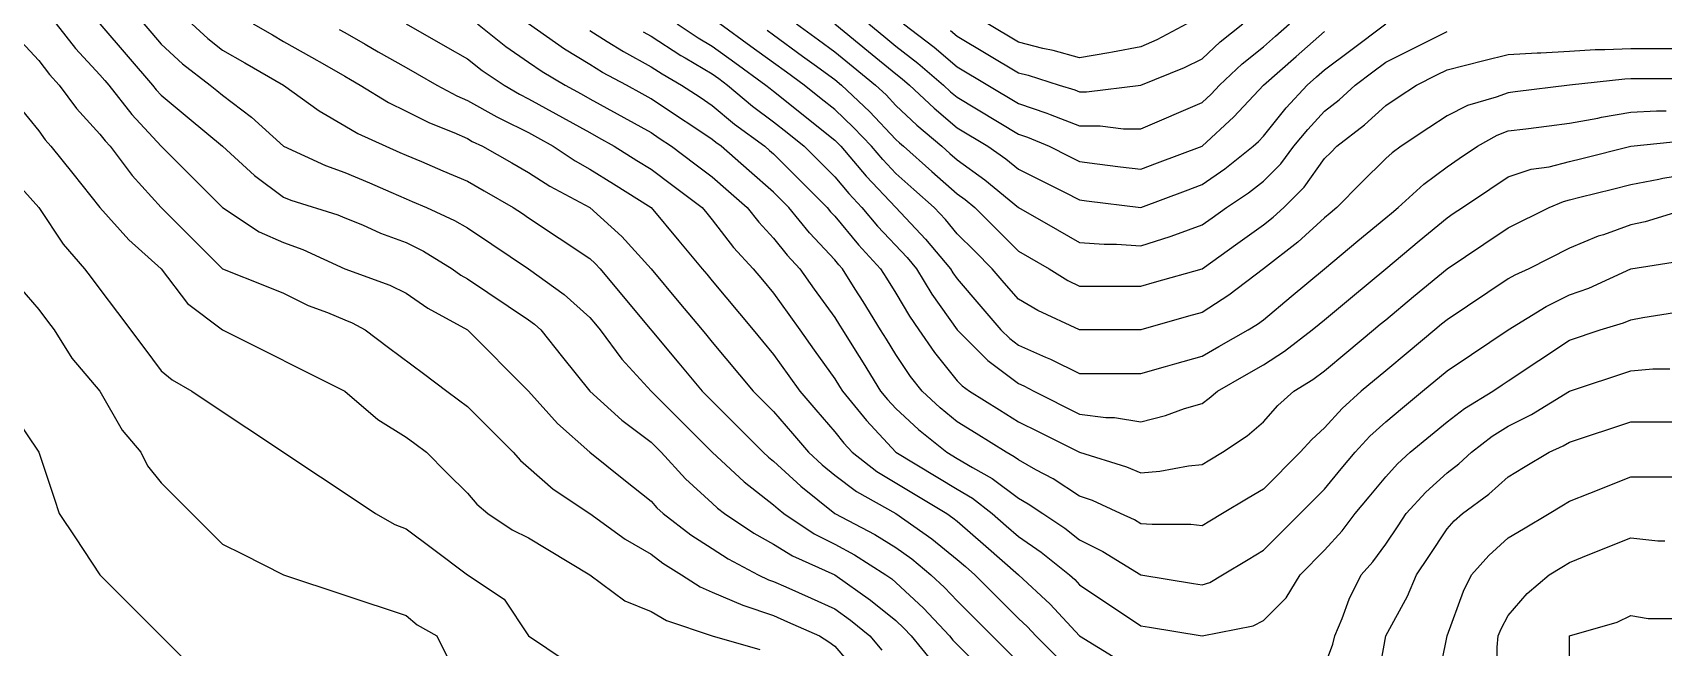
# Model space of a CAD drawing. Header units: inches. Extents: x 794995 to 811195, y 2485918 to 2508058.
# Drawn here: x 802882 to 803681, y 2506733 to 2507034 of the extents above; entities that cross this region are included whole.
import ezdxf

# ---------------------------------------------------------------- set-up
doc = ezdxf.new("R2010")
doc.units = ezdxf.units.IN
doc.header["$MEASUREMENT"] = 0
doc.layers.add('contour', color=7, linetype='Continuous')

msp = doc.modelspace()

# ---------------------------------------------------------------- linework, layer by layer
at = {"layer": 'contour'}
for points in [[(802893.73, 2507038.36), (802903.16, 2507026.36), (802915.16, 2507013.36), (802917.47, 2507010.67), (802919.45, 2507008.36), (802930.76, 2506993.96), (802945.16, 2506978.36), (802975.16, 2506948.36), (802993.16, 2506936.36), (803005.16, 2506931.22), (803014.63, 2506927.83), (803035.16, 2506918.36), (803057.16, 2506910.36), (803065.16, 2506906.36), (803075.75, 2506898.95), (803095.16, 2506888.36), (803125.16, 2506858.36), (803139.28, 2506842.48), (803155.16, 2506828.36), (803171.83, 2506815.03), (803185.16, 2506804.36), (803188.02, 2506801.22), (803191.16, 2506798.36), (803204.72, 2506787.93), (803215.16, 2506781.22), (803222.98, 2506776.19), (803237.66, 2506768.36), (803242.66, 2506765.86), (803245.16, 2506765.03), (803251.16, 2506762.36), (803263.62, 2506756.82), (803275.16, 2506751.69), (803282.9, 2506746.1), (803292.3, 2506738.36), (803298.24, 2506731.44)], [(802915.16, 2507038.36), (802929.01, 2507022.21), (802940.87, 2507008.36), (802942.76, 2507005.96), (802945.16, 2507003.36), (802958.79, 2506992), (802975.16, 2506978.36), (802990.87, 2506964.08), (803005.16, 2506953.36), (803008.69, 2506951.89), (803031.63, 2506944.83), (803035.16, 2506943.36), (803043.73, 2506939.79), (803052.53, 2506935.73), (803065.16, 2506931.22), (803073.73, 2506926.93), (803087.66, 2506918.36), (803092, 2506915.2), (803095.16, 2506913.36), (803125.16, 2506893.36), (803128.02, 2506891.22), (803131.16, 2506888.36), (803141.83, 2506875.03), (803155.16, 2506858.36), (803170.87, 2506844.08), (803185.16, 2506833.36), (803187.66, 2506830.86), (803190.16, 2506828.36), (803202.12, 2506815.32), (803215.16, 2506803.36), (803217.77, 2506800.97), (803221.16, 2506798.36), (803235.56, 2506788.76), (803245.16, 2506783.36), (803254.39, 2506777.59), (803275.16, 2506768.36), (803292.74, 2506755.95), (803305.16, 2506745.86), (803309.03, 2506742.23), (803312.66, 2506738.36), (803322.74, 2506725.95)], [(802936.59, 2507038.36), (802940.54, 2507033.75), (802945.16, 2507028.36), (802955.59, 2507018.8), (802969.16, 2507008.36), (802972.43, 2507005.63), (802975.16, 2507003.36), (802989.44, 2506992.65), (803005.16, 2506978.36), (803025.69, 2506968.89), (803035.16, 2506965.5), (803047.16, 2506960.36), (803057.66, 2506955.86), (803065.16, 2506952.65), (803068.16, 2506951.36), (803075.16, 2506948.36), (803088.84, 2506942.05), (803095.16, 2506938.36), (803107.16, 2506930.36), (803125.16, 2506918.36), (803142.53, 2506905.73), (803155.16, 2506894.36), (803157.89, 2506891.09), (803160.16, 2506888.36), (803170.87, 2506874.08), (803185.16, 2506858.36), (803215.16, 2506828.36), (803230.76, 2506813.96), (803245.16, 2506802.65), (803247.38, 2506800.58), (803250.16, 2506798.36), (803265.16, 2506788.36), (803275.16, 2506783.36), (803284.84, 2506778.04), (803300.16, 2506768.36), (803303.09, 2506766.29), (803305.16, 2506764.61), (803318.71, 2506751.91), (803331.41, 2506738.36), (803333.09, 2506736.29), (803335.16, 2506734.08), (803348.02, 2506721.22)], [(802960.16, 2507038.36), (802967.96, 2507031.16), (802975.16, 2507025.5), (802986.07, 2507019.27), (803005.16, 2507008.36), (803022.53, 2506995.73), (803035.16, 2506988.36), (803041.47, 2506984.68), (803055.16, 2506978.36), (803062.16, 2506975.36), (803065.16, 2506974.08), (803072.66, 2506970.86), (803083.16, 2506966.36), (803095.16, 2506961.22), (803103.34, 2506956.54), (803117.66, 2506948.36), (803122.16, 2506945.36), (803125.16, 2506943.36), (803155.16, 2506923.36), (803157.77, 2506920.97), (803160.16, 2506918.36), (803171.52, 2506904.72), (803198.79, 2506872), (803210.16, 2506858.36), (803212.66, 2506855.86), (803215.16, 2506853.36), (803227.66, 2506840.86), (803240.16, 2506828.36), (803242.76, 2506825.96), (803245.16, 2506824.08), (803258.49, 2506811.69), (803275.16, 2506798.36), (803294.81, 2506788.02), (803305.16, 2506781.69), (803312.9, 2506776.1), (803322.3, 2506768.36), (803328.95, 2506762.15), (803335.16, 2506755.5), (803343.73, 2506746.93), (803352.3, 2506738.36), (803365.16, 2506725.5)], [(802990.16, 2507038.36), (802999.7, 2507032.91), (803005.16, 2507029.79), (803018.79, 2507022), (803025.16, 2507018.36), (803035.16, 2507012.65), (803037.89, 2507011.09), (803042.66, 2507008.36), (803056.59, 2506999.79), (803065.16, 2506995.5), (803076.59, 2506989.79), (803088.49, 2506985.03), (803095.16, 2506982.11), (803097.56, 2506980.76), (803102.66, 2506978.36), (803116.98, 2506970.18), (803125.16, 2506965.5), (803135.59, 2506958.8), (803155.16, 2506948.36), (803170.87, 2506934.08), (803185.16, 2506918.36), (803198.79, 2506902), (803210.16, 2506888.36), (803212.43, 2506885.63), (803215.16, 2506882.36), (803235.16, 2506858.36), (803240.16, 2506853.36), (803245.16, 2506848.36), (803254.39, 2506837.59), (803262.3, 2506828.36), (803268.95, 2506822.15), (803275.16, 2506817.11), (803285.87, 2506809.08), (803305.16, 2506798.36), (803322.74, 2506785.95), (803335.16, 2506775.86), (803339.16, 2506772.36), (803343.73, 2506768.36), (803354.45, 2506757.65), (803365.16, 2506746.93), (803369.6, 2506742.81), (803373.73, 2506738.36), (803384.45, 2506727.65)], [(803032.43, 2507035.63), (803035.16, 2507034.08), (803045.16, 2507028.36), (803051.52, 2507024.72), (803065.16, 2507016.93), (803070.61, 2507013.82), (803080.16, 2507008.36), (803089.94, 2507003.14), (803095.16, 2507000.86), (803109.56, 2506992.76), (803111.83, 2506991.69), (803125.16, 2506985.03), (803129.45, 2506982.65), (803137.16, 2506978.36), (803147.96, 2506971.16), (803155.16, 2506967.11), (803166.7, 2506959.9), (803185.16, 2506948.36), (803198.79, 2506932), (803210.16, 2506918.36), (803212.43, 2506915.63), (803215.16, 2506912.36), (803235.16, 2506888.36), (803239.7, 2506882.91), (803245.16, 2506876.36), (803252.66, 2506865.86), (803258.02, 2506858.36), (803265.93, 2506849.13), (803275.16, 2506838.36), (803279.6, 2506832.81), (803283.73, 2506828.36), (803295.78, 2506818.99), (803314.53, 2506807.74), (803330.16, 2506798.36), (803333.09, 2506796.29), (803335.16, 2506794.61), (803349.16, 2506782.36), (803365.16, 2506768.36), (803380.76, 2506753.96), (803395.16, 2506738.36), (803413.73, 2506726.93)], [(803065.16, 2507038.36), (803084.25, 2507027.45), (803095.16, 2507021.22), (803102.36, 2507015.56), (803113.16, 2507008.36), (803120.71, 2507003.92), (803125.16, 2507001.69), (803155.16, 2506985.03), (803159.45, 2506982.65), (803167.16, 2506978.36), (803178.24, 2506971.44), (803185.16, 2506967.11), (803195.87, 2506959.08), (803210.16, 2506948.36), (803212.43, 2506945.63), (803215.16, 2506942.36), (803225.59, 2506928.8), (803235.16, 2506918.36), (803239.7, 2506912.91), (803245.16, 2506906.36), (803252.66, 2506895.86), (803258.02, 2506888.36), (803265.16, 2506878.36), (803275.16, 2506864.36), (803277.47, 2506860.67), (803278.91, 2506858.36), (803290.68, 2506843.88), (803305.16, 2506828.36), (803335.16, 2506810.36), (803342.66, 2506805.86), (803352.3, 2506798.36), (803359.16, 2506792.36), (803365.16, 2506787.11), (803376.27, 2506779.47), (803390.16, 2506768.36), (803392.76, 2506765.96), (803395.16, 2506763.36), (803425.16, 2506743.36), (803429.45, 2506742.65), (803455.16, 2506738.36), (803480.16, 2506743.36), (803485.16, 2506745.86), (803496.41, 2506757.11), (803503.16, 2506768.36), (803515.16, 2506780.36), (803523.73, 2506789.79), (803530.16, 2506798.36), (803536.98, 2506806.54), (803545.16, 2506816.36), (803550.87, 2506822.65), (803557.16, 2506828.36), (803566.98, 2506836.54), (803575.16, 2506843.36), (803583.73, 2506849.79), (803597.66, 2506858.36), (803602.16, 2506861.36), (803605.16, 2506863.36), (803635.16, 2506883.36), (803650.16, 2506888.36), (803661.63, 2506891.89), (803665.16, 2506893.36), (803671.16, 2506894.36), (803686.59, 2506896.93)], [(803100.16, 2507038.36), (803114.05, 2507027.25), (803125.16, 2507019.61), (803131.83, 2507015.03), (803143.16, 2507008.36), (803150.87, 2507004.08), (803155.16, 2507001.69), (803185.16, 2506985.03), (803189.16, 2506982.36), (803195.16, 2506978.36), (803206.59, 2506969.79), (803215.16, 2506963.36), (803223.16, 2506956.36), (803232.3, 2506948.36), (803237.96, 2506941.16), (803245.16, 2506933.36), (803251.83, 2506925.03), (803258.02, 2506918.36), (803265.16, 2506908.36), (803275.16, 2506894.36), (803277.47, 2506890.67), (803278.91, 2506888.36), (803285.16, 2506878.36), (803289.01, 2506872.21), (803297.66, 2506858.36), (803301.02, 2506854.22), (803305.16, 2506849.79), (803316.27, 2506839.47), (803330.16, 2506828.36), (803335.16, 2506825.36), (803342.66, 2506820.86), (803352.3, 2506815.5), (803365.16, 2506805.86), (803369.96, 2506803.16), (803377.16, 2506798.36), (803387.96, 2506791.16), (803395.16, 2506785.5), (803406.59, 2506779.79), (803425.16, 2506768.36), (803450.87, 2506764.08), (803455.16, 2506763.36), (803458.91, 2506764.61), (803465.16, 2506768.36), (803477.66, 2506775.86), (803485.16, 2506780.36), (803503.16, 2506798.36), (803515.16, 2506810.36), (803523.34, 2506820.18), (803530.16, 2506828.36), (803537.33, 2506836.19), (803545.16, 2506843.36), (803553.34, 2506850.18), (803563.16, 2506858.36), (803575.16, 2506868.36), (803587.16, 2506876.36), (803605.16, 2506888.36), (803623.73, 2506899.79), (803635.16, 2506905.5), (803644.63, 2506908.89), (803665.16, 2506918.36), (803691.16, 2506922.36)], [(803695.16, 2506948.36), (803672.22, 2506941.3), (803665.16, 2506939.79), (803651.83, 2506935.03), (803649.28, 2506934.24), (803635.16, 2506928.36), (803615.16, 2506918.36), (803608.32, 2506915.2), (803605.16, 2506913.36), (803575.16, 2506893.36), (803572.43, 2506891.09), (803569.16, 2506888.36), (803556.07, 2506877.45), (803545.16, 2506868.36), (803533.16, 2506858.36), (803523.73, 2506849.79), (803515.16, 2506840.36), (803508.84, 2506834.68), (803503.16, 2506828.36), (803485.16, 2506810.36), (803477.66, 2506805.86), (803465.16, 2506798.36), (803458.91, 2506794.61), (803455.16, 2506792.36), (803449.7, 2506792.91), (803430.61, 2506792.91), (803425.16, 2506793.36), (803422, 2506795.2), (803415.16, 2506798.36), (803401.47, 2506804.68), (803395.16, 2506806.93), (803382.12, 2506815.32), (803373.73, 2506819.79), (803365.16, 2506824.61), (803363.02, 2506826.22), (803359.16, 2506828.36), (803344.39, 2506837.59), (803335.16, 2506843.36), (803326.88, 2506850.09), (803318.02, 2506858.36), (803312.36, 2506865.56), (803305.16, 2506876.36), (803300.54, 2506883.75), (803297.66, 2506888.36), (803289.01, 2506902.21), (803285.16, 2506908.36), (803278.91, 2506918.36), (803277.09, 2506920.3), (803275.16, 2506922.65), (803262.74, 2506935.95), (803252.66, 2506948.36), (803245.16, 2506955.86), (803233.16, 2506966.36), (803219.45, 2506978.36), (803216.98, 2506980.18), (803215.16, 2506981.69), (803205.16, 2506988.36), (803199.16, 2506992.36), (803185.16, 2507001.69), (803180.87, 2507004.08), (803173.16, 2507008.36), (803161.37, 2507014.57), (803155.16, 2507018.36), (803142.74, 2507025.95), (803125.16, 2507038.36)], [(803155.16, 2507035.03), (803163.73, 2507029.79), (803171.61, 2507024.81), (803185.16, 2507017.36), (803190.61, 2507013.82), (803200.16, 2507008.36), (803209.16, 2507002.36), (803215.16, 2506998.36), (803226.07, 2506989.27), (803240.87, 2506978.36), (803243.16, 2506976.36), (803245.16, 2506974.61), (803271.41, 2506948.36), (803273.09, 2506946.29), (803275.16, 2506944.08), (803286.77, 2506929.97), (803297.66, 2506918.36), (803300.54, 2506913.75), (803305.16, 2506906.36), (803311.83, 2506895.03), (803316.41, 2506888.36), (803324.05, 2506877.25), (803335.16, 2506863.36), (803337.66, 2506860.86), (803341.16, 2506858.36), (803355.93, 2506849.13), (803365.16, 2506843.36), (803375.16, 2506838.36), (803395.16, 2506828.36), (803418.1, 2506821.3), (803425.16, 2506818.36), (803434.39, 2506819.13), (803448.49, 2506821.69), (803455.16, 2506822.36), (803458.91, 2506824.61), (803465.16, 2506828.36), (803477.16, 2506836.36), (803485.16, 2506843.36), (803492.22, 2506851.3), (803500.16, 2506858.36), (803509.44, 2506864.08), (803515.16, 2506868.36), (803526.07, 2506877.45), (803539.16, 2506888.36), (803542.43, 2506891.09), (803545.16, 2506893.36), (803558.79, 2506904.72), (803575.16, 2506918.36), (803593.16, 2506930.36), (803605.16, 2506938.36), (803625.16, 2506948.36), (803632.16, 2506951.36), (803635.16, 2506952.11), (803640.16, 2506953.36), (803656.16, 2506957.36), (803665.16, 2506959.61), (803679.01, 2506962.21), (803680.87, 2506962.65), (803695.16, 2506965.03)], [(803181.29, 2507034.49), (803185.16, 2507032.36), (803199.7, 2507022.91), (803201.83, 2507021.69), (803215.16, 2507013.82), (803218.32, 2507011.52), (803222.66, 2507008.36), (803234.87, 2506998.08), (803245.16, 2506990.36), (803251.83, 2506985.03), (803260.16, 2506978.36), (803275.16, 2506963.36), (803282.02, 2506955.22), (803288.49, 2506948.36), (803296.07, 2506939.27), (803310.61, 2506923.82), (803315.16, 2506918.36), (803322.74, 2506905.95), (803335.16, 2506888.36), (803350.16, 2506873.36), (803365.16, 2506862.11), (803367.77, 2506860.97), (803372.66, 2506858.36), (803395.16, 2506847.11), (803408.02, 2506845.5), (803412.3, 2506845.5), (803425.16, 2506843.36), (803437.16, 2506846.36), (803446.59, 2506849.79), (803455.16, 2506852.36), (803458.69, 2506854.83), (803462.66, 2506858.36), (803476.98, 2506866.54), (803485.16, 2506871.22), (803495.59, 2506877.93), (803509.16, 2506888.36), (803512.43, 2506891.09), (803515.16, 2506893.36), (803528.79, 2506904.72), (803545.16, 2506918.36), (803561.52, 2506932), (803575.16, 2506943.36), (803578.16, 2506945.36), (803582.66, 2506948.36), (803596.16, 2506957.36), (803605.16, 2506963.36), (803616.41, 2506967.11), (803625.16, 2506968.36), (803635.16, 2506970.86), (803641.16, 2506972.36), (803665.16, 2506978.36), (803692.3, 2506981.22)], [(803198.02, 2507038.36), (803208.3, 2507031.5), (803215.16, 2507027.45), (803226.21, 2507019.41), (803241.41, 2507008.36), (803243.45, 2507006.65), (803245.16, 2507005.36), (803275.16, 2506981.36), (803276.7, 2506979.9), (803278.16, 2506978.36), (803290.56, 2506963.77), (803305.16, 2506948.36), (803319.7, 2506932.91), (803331.83, 2506918.36), (803333.09, 2506916.29), (803335.16, 2506913.36), (803346.7, 2506899.9), (803356.59, 2506888.36), (803360.87, 2506884.08), (803365.16, 2506880.86), (803378.49, 2506875.03), (803380.87, 2506874.08), (803395.16, 2506866.93), (803425.16, 2506866.93), (803437.16, 2506870.36), (803441.83, 2506871.69), (803455.16, 2506875.5), (803463.34, 2506880.18), (803477.66, 2506888.36), (803482.3, 2506891.22), (803485.16, 2506893.36), (803498.79, 2506904.72), (803515.16, 2506918.36), (803531.52, 2506932), (803545.16, 2506943.36), (803547.89, 2506945.63), (803551.16, 2506948.36), (803563.73, 2506959.79), (803575.16, 2506968.36), (803581.16, 2506972.36), (803590.16, 2506978.36), (803599.7, 2506983.82), (803605.16, 2506985.86), (803613.73, 2506986.93), (803625.16, 2506988.36), (803635.16, 2506989.61), (803649.01, 2506992.21), (803650.87, 2506992.65), (803665.16, 2506995.03), (803677.79, 2506995.73), (803682.53, 2506995.73)], [(803695.16, 2507011.36), (803665.16, 2507011.36), (803662.3, 2507011.22), (803635.16, 2507008.36), (803608.49, 2507005.03), (803605.16, 2507004.61), (803599.16, 2507002.36), (803585.16, 2506998.36), (803575.16, 2506993.36), (803566.16, 2506987.36), (803552.66, 2506978.36), (803548.32, 2506975.2), (803545.16, 2506972.36), (803533.16, 2506960.36), (803521.16, 2506948.36), (803517.89, 2506945.63), (803515.16, 2506943.36), (803502.12, 2506931.4), (803485.16, 2506918.36), (803468.2, 2506905.32), (803455.16, 2506896.93), (803448.49, 2506895.03), (803425.16, 2506888.36), (803395.16, 2506888.36), (803374.63, 2506897.83), (803365.16, 2506903.36), (803358.24, 2506911.44), (803352.3, 2506918.36), (803343.73, 2506926.93), (803335.16, 2506935.5), (803329.35, 2506942.55), (803323.91, 2506948.36), (803313.98, 2506957.18), (803305.16, 2506965.03), (803298.67, 2506971.87), (803293.16, 2506978.36), (803284.39, 2506987.59), (803275.16, 2506996.36), (803268.49, 2507001.69), (803260.16, 2507008.36), (803251.47, 2507014.68), (803245.16, 2507019.27), (803234.11, 2507027.31), (803218.91, 2507038.36)], [(803242, 2507035.2), (803245.16, 2507032.91), (803259.37, 2507022.57), (803265.16, 2507018.36), (803275.16, 2507011.09), (803278.49, 2507008.36), (803292.19, 2506995.39), (803305.16, 2506981.69), (803306.87, 2506980.08), (803308.91, 2506978.36), (803322.81, 2506966.01), (803335.16, 2506955.03), (803339.03, 2506952.23), (803343.73, 2506948.36), (803354.45, 2506937.65), (803365.16, 2506926.93), (803370.61, 2506923.82), (803380.16, 2506918.36), (803389.44, 2506912.65), (803395.16, 2506909.79), (803425.16, 2506909.79), (803431.83, 2506911.69), (803455.16, 2506918.36), (803472.66, 2506930.86), (803485.16, 2506939.79), (803489.96, 2506943.56), (803495.16, 2506948.36), (803505.16, 2506958.36), (803515.16, 2506972.36), (803518.16, 2506975.36), (803521.16, 2506978.36), (803534.72, 2506988.8), (803545.16, 2506998.36), (803551.16, 2507002.36), (803560.16, 2507008.36), (803570.16, 2507013.36), (803575.16, 2507015.86), (803593.16, 2507020.36), (803605.16, 2507023.36), (803619.28, 2507024.24), (803621.04, 2507024.24), (803635.16, 2507025.03), (803647.79, 2507025.73), (803652.53, 2507025.73), (803665.16, 2507026.36), (803695.16, 2507026.36)], [(803256.41, 2507038.36), (803267.26, 2507030.47), (803275.16, 2507024.72), (803284.16, 2507017.36), (803295.16, 2507008.36), (803300.29, 2507003.5), (803305.16, 2506998.36), (803315.44, 2506988.65), (803327.66, 2506978.36), (803331.63, 2506974.83), (803335.16, 2506971.69), (803348.71, 2506961.91), (803365.16, 2506948.36), (803384.25, 2506937.45), (803395.16, 2506931.22), (803407.16, 2506930.36), (803413.16, 2506930.36), (803425.16, 2506929.61), (803439.44, 2506934.08), (803441.83, 2506935.03), (803455.16, 2506939.79), (803460.16, 2506943.36), (803467.16, 2506948.36), (803477.96, 2506955.56), (803485.16, 2506961.22), (803493.73, 2506969.79), (803500.16, 2506978.36), (803506.88, 2506986.64), (803515.16, 2506995.5), (803522.36, 2507001.16), (803530.16, 2507008.36), (803538.73, 2507014.79), (803545.16, 2507019.61), (803557.66, 2507025.86), (803567.66, 2507030.86), (803575.16, 2507034.61)], [(803275.16, 2507038.36), (803291.66, 2507024.86), (803305.16, 2507013.82), (803308.24, 2507011.44), (803311.83, 2507008.36), (803323.81, 2506997.01), (803335.16, 2506987.36), (803350.16, 2506978.36), (803358.95, 2506972.15), (803365.16, 2506967.11), (803377.66, 2506960.86), (803387.66, 2506955.86), (803395.16, 2506952.11), (803398.49, 2506951.69), (803425.16, 2506948.36), (803446.98, 2506956.54), (803455.16, 2506959.61), (803466.27, 2506967.25), (803480.16, 2506978.36), (803482.76, 2506980.76), (803485.16, 2506983.36), (803496.27, 2506997.25), (803506.59, 2507008.36), (803511.16, 2507012.36), (803515.16, 2507015.86), (803528.02, 2507025.5), (803545.16, 2507038.36)], [(803291.83, 2507038.36), (803299.16, 2507032.36), (803305.16, 2507027.45), (803315.93, 2507019.13), (803328.49, 2507008.36), (803331.92, 2507005.12), (803335.16, 2507002.36), (803365.16, 2506984.36), (803369.6, 2506982.81), (803380.16, 2506978.36), (803390.16, 2506973.36), (803395.16, 2506970.86), (803403.73, 2506969.79), (803415.16, 2506968.36), (803425.16, 2506967.11), (803433.34, 2506970.18), (803455.16, 2506978.36), (803470.76, 2506992.76), (803485.16, 2507008.36), (803501.16, 2507022.36), (803515.16, 2507034.61)], [(803308.91, 2507038.36), (803323.81, 2507027.01), (803335.16, 2507017.36), (803365.16, 2506999.36), (803379.01, 2506994.52), (803380.76, 2506993.96), (803395.16, 2506988.36), (803405.16, 2506988.36), (803416.59, 2506986.93), (803425.16, 2506986.93), (803455.16, 2506999.79), (803459.6, 2507003.92), (803463.73, 2507008.36), (803474.81, 2507018.71), (803485.16, 2507027.11), (803491.16, 2507032.36), (803498.02, 2507038.36)], [(803331.92, 2507035.12), (803335.16, 2507032.36), (803365.16, 2507014.36), (803369.96, 2507013.16), (803385.16, 2507008.36), (803392.76, 2507005.96), (803395.16, 2507005.03), (803398.49, 2507005.03), (803425.16, 2507008.36), (803446.59, 2507016.93), (803455.16, 2507021.22), (803464.05, 2507029.47), (803475.16, 2507038.36)], [(803447.66, 2507038.36), (803432.98, 2507030.54), (803425.16, 2507027.11), (803411.31, 2507024.52), (803409.44, 2507024.08), (803395.16, 2507021.69), (803382.12, 2507025.32), (803377.16, 2507026.36), (803365.16, 2507029.36), (803350.16, 2507038.36)], [(802876.59, 2507029.79), (802885.16, 2507020.36), (802890.38, 2507013.58), (802895.16, 2507008.36), (802903.73, 2506996.93), (802915.16, 2506984.36), (802917.77, 2506980.97), (802920.16, 2506978.36), (802930.87, 2506964.08), (802945.16, 2506948.36), (802975.16, 2506918.36), (802996.59, 2506909.79), (803005.16, 2506906.36), (803017.16, 2506900.36), (803026.59, 2506896.93), (803035.16, 2506893.36), (803038.69, 2506891.89), (803045.16, 2506888.36), (803056.59, 2506879.79), (803073.73, 2506866.93), (803085.16, 2506858.36), (803090.87, 2506854.08), (803095.16, 2506850.86), (803117.66, 2506828.36), (803121.16, 2506824.36), (803125.16, 2506820.86), (803137.16, 2506810.36), (803155.16, 2506798.36), (803172.53, 2506785.73), (803185.16, 2506778.36), (803190.87, 2506774.08), (803200.16, 2506768.36), (803209.16, 2506762.36), (803215.16, 2506759.79), (803230.16, 2506753.36), (803245.16, 2506748.36), (803252.08, 2506745.28), (803267.66, 2506738.36), (803272.3, 2506735.5), (803275.16, 2506733.36), (803286.7, 2506719.9)], [(802875.16, 2506998.36), (802885.16, 2506985.86), (802888.32, 2506981.52), (802891.16, 2506978.36), (802901.83, 2506965.03), (802915.16, 2506948.36), (802929.28, 2506932.48), (802945.16, 2506918.36), (802958.02, 2506901.22), (802975.16, 2506888.36), (802995.16, 2506878.36), (803015.16, 2506868.36), (803035.16, 2506858.36), (803051.31, 2506844.52), (803065.16, 2506835.86), (803069.45, 2506832.65), (803075.16, 2506828.36), (803085.16, 2506818.36), (803095.16, 2506808.36), (803099.77, 2506802.98), (803105.16, 2506798.36), (803117.16, 2506790.36), (803125.16, 2506786.36), (803155.16, 2506768.36), (803172.3, 2506755.5), (803185.16, 2506750.36), (803192.66, 2506745.86), (803215.16, 2506738.36), (803238.49, 2506731.69)], [(802871.04, 2506964.24), (802885.16, 2506948.36), (802897.16, 2506930.36), (802907.66, 2506918.36), (802910.87, 2506914.08), (802915.16, 2506908.36), (802923.73, 2506896.93), (802936.59, 2506879.79), (802945.16, 2506868.36), (802950.61, 2506863.82), (802960.16, 2506858.36), (802969.16, 2506852.36), (802987.16, 2506840.36), (803023.16, 2506816.36), (803041.16, 2506804.36), (803050.16, 2506798.36), (803059.7, 2506792.91), (803065.16, 2506790.86), (803078.02, 2506781.22), (803095.16, 2506768.36), (803113.16, 2506756.36), (803125.16, 2506738.36), (803143.16, 2506726.36)], [(802875.93, 2506909.13), (802885.16, 2506898.36), (802889.45, 2506892.65), (802892.66, 2506888.36), (802901.31, 2506874.52), (802915.16, 2506858.36), (802926.07, 2506839.27), (802935.16, 2506828.36), (802938.49, 2506821.69), (802945.16, 2506813.36), (802975.16, 2506783.36), (802985.16, 2506778.36), (803005.16, 2506768.36), (803035.16, 2506758.36), (803065.16, 2506748.36), (803070.61, 2506743.82), (803080.16, 2506738.36), (803085.16, 2506728.36)], [(803515.16, 2506723.36), (803519.16, 2506734.36), (803520.16, 2506738.36), (803523.73, 2506746.93), (803527.16, 2506756.36), (803533.16, 2506768.36), (803538.84, 2506774.68), (803545.16, 2506783.36), (803551.16, 2506792.36), (803555.16, 2506798.36), (803564.72, 2506808.8), (803575.16, 2506818.36), (803580.87, 2506822.65), (803587.16, 2506828.36), (803597.33, 2506836.19), (803605.16, 2506841.22), (803616.59, 2506846.93), (803635.16, 2506858.36), (803665.16, 2506868.36), (803676.07, 2506869.27), (803684.25, 2506869.27)], [(802873.16, 2506846.36), (802885.16, 2506828.36), (802892.66, 2506805.86), (802895.16, 2506798.36), (802903.16, 2506786.36), (802915.16, 2506768.36), (803005.16, 2506678.36)], [(803540.54, 2506712.98), (803545.16, 2506738.36), (803555.75, 2506757.77), (803560.16, 2506768.36), (803566.16, 2506777.36), (803575.16, 2506790.86), (803578.69, 2506794.83), (803582.66, 2506798.36), (803595.69, 2506807.83), (803605.16, 2506816.36), (803612.66, 2506820.86), (803625.16, 2506828.36), (803632, 2506831.52), (803635.16, 2506833.36), (803665.16, 2506843.36), (803695.16, 2506843.36)], [(803570.16, 2506713.36), (803575.16, 2506738.36), (803583.16, 2506760.36), (803587.16, 2506768.36), (803595.69, 2506777.83), (803605.16, 2506786.36), (803612.66, 2506790.86), (803625.16, 2506798.36), (803631.41, 2506802.11), (803635.16, 2506804.36), (803645.16, 2506808.36), (803665.16, 2506816.36), (803695.16, 2506816.36)], [(803599.7, 2506713.82), (803599.7, 2506732.91), (803600.16, 2506738.36), (803601.63, 2506741.89), (803605.16, 2506748.36), (803614.39, 2506759.13), (803625.16, 2506768.36), (803631.41, 2506772.11), (803635.16, 2506774.36), (803645.16, 2506778.36), (803665.16, 2506786.36), (803678.49, 2506785.03), (803681.83, 2506785.03)], [(803684.25, 2506607.45), (803665.16, 2506618.36), (803659.7, 2506642.91), (803657.66, 2506648.36), (803649.01, 2506662.21), (803635.16, 2506678.36), (803635.16, 2506738.36), (803658.49, 2506745.03), (803665.16, 2506748.36), (803673.73, 2506746.93), (803686.59, 2506746.93)]]:
    msp.add_lwpolyline(points, dxfattribs=at)

doc.saveas('drawing.dxf')
